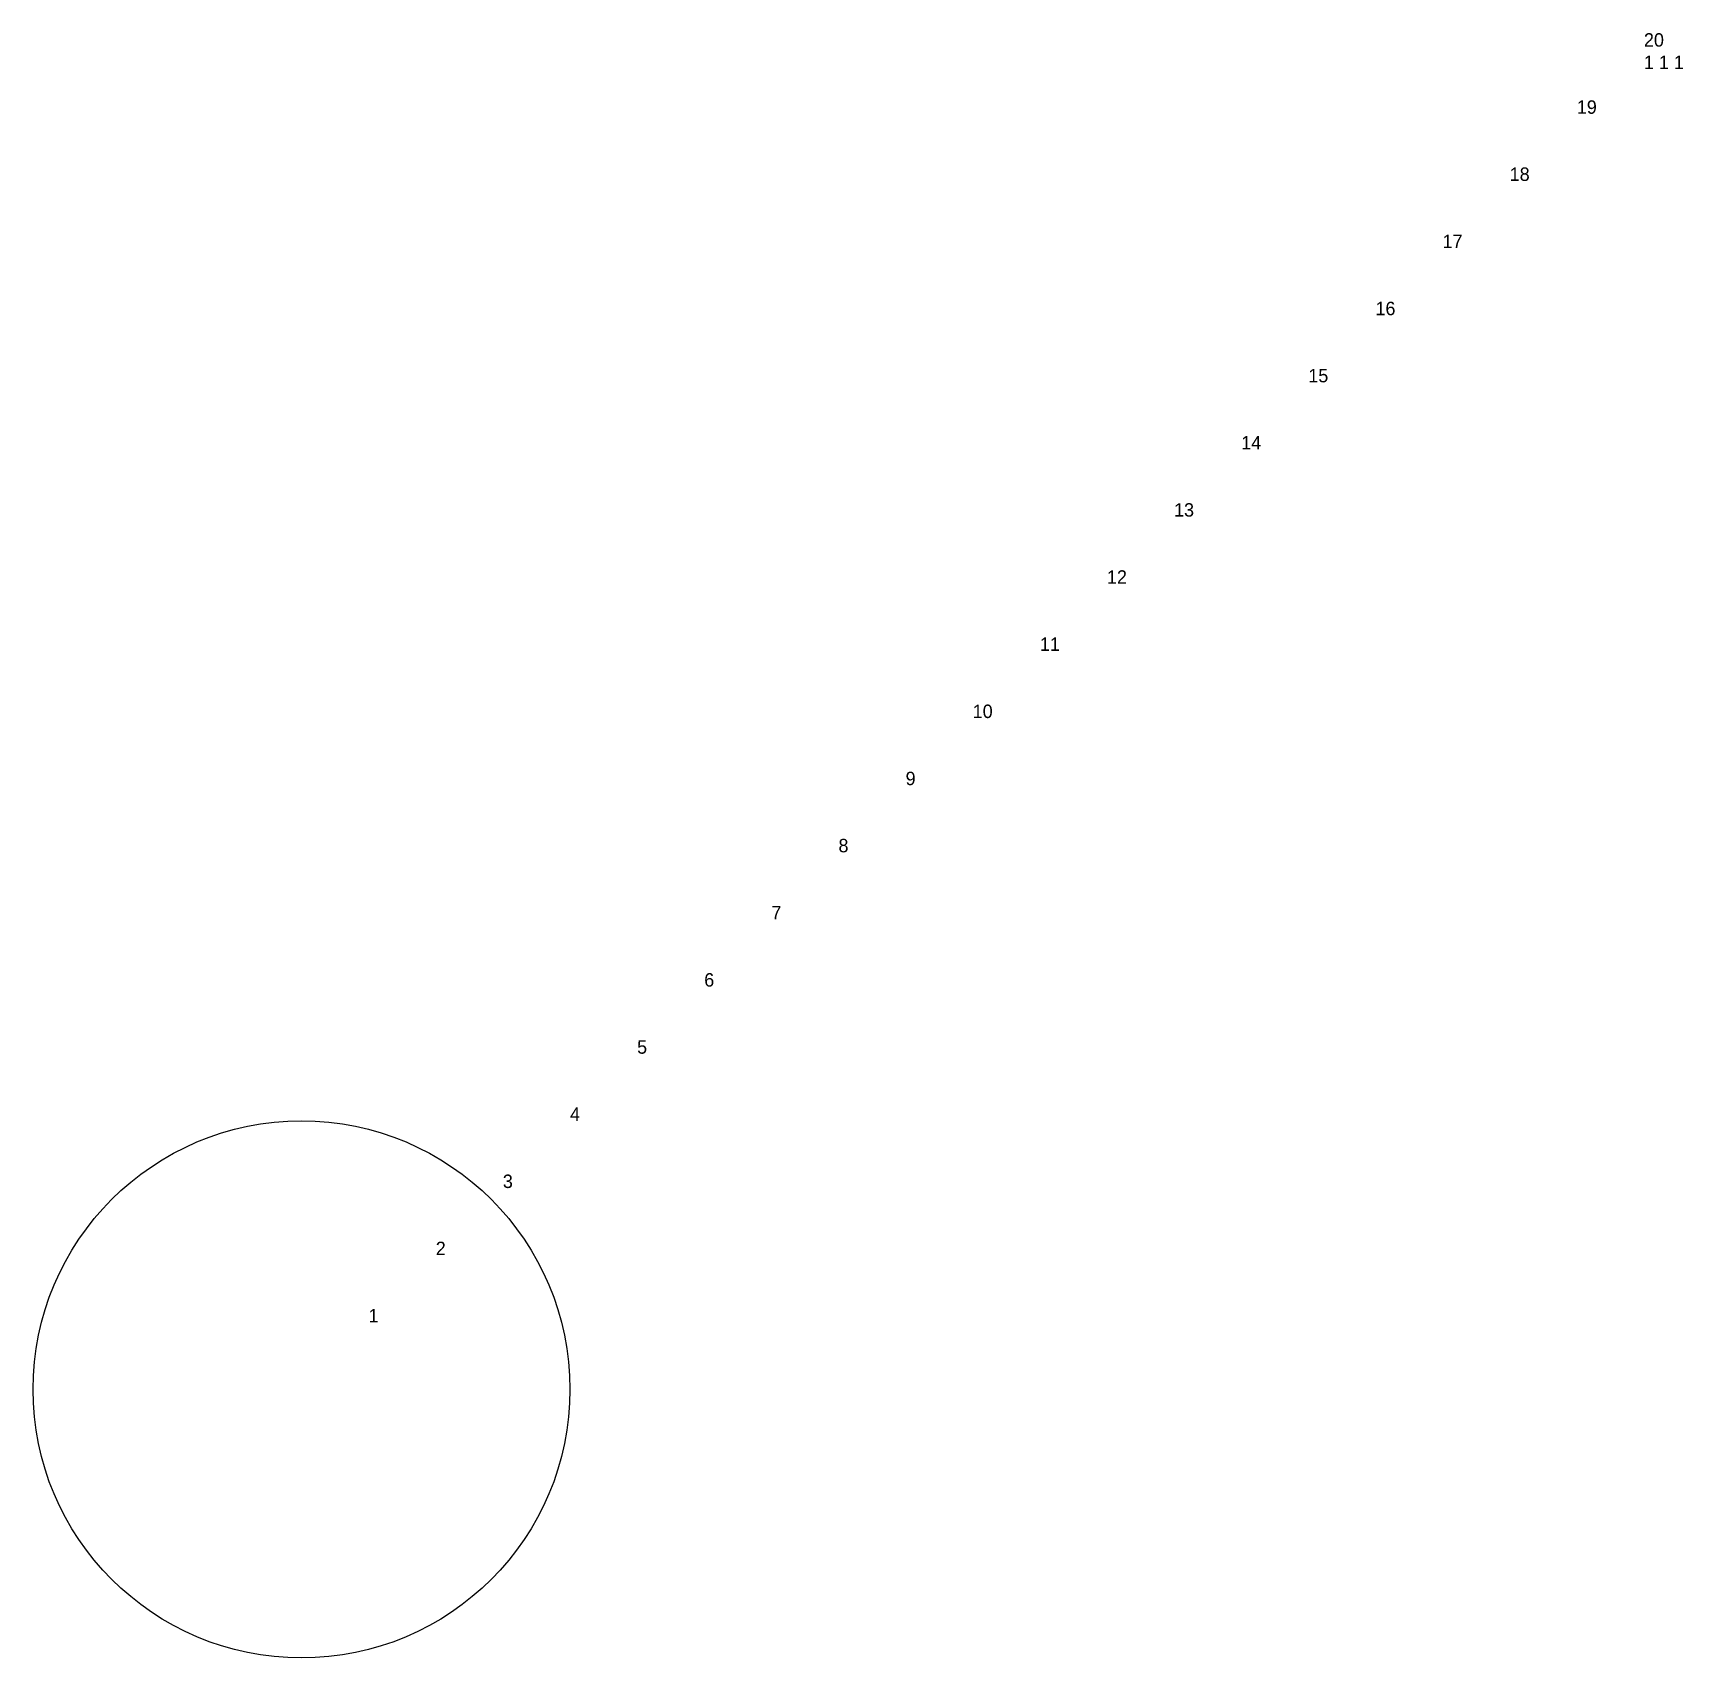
# Model space of a CAD drawing. Header units: inches. Extents: x -4 to 20.6, y -4 to 20.2.
import ezdxf

# ---------------------------------------------------------------- set-up
doc = ezdxf.new("R2010")
doc.units = ezdxf.units.IN
doc.header["$MEASUREMENT"] = 0

msp = doc.modelspace()

# ---------------------------------------------------------------- linework, layer by layer
msp.add_circle((0, 0), 4)

# ---------------------------------------------------------------- texts
for s, p in [('20  ', (20, 20, 20)), ('1 1 1', (20, 19.667, 20)), ('19  ', (19, 19, 19)), ('18  ', (18, 18, 18)), ('17  ', (17, 17, 17)), ('16', (16, 16, 16)), ('15', (15, 15, 15)), ('14', (14, 14, 14)), ('13', (13, 13, 13)), ('12', (12, 12, 12)), ('11', (11, 11, 11)), ('10', (10, 10, 10)), ('9', (9, 9, 9)), ('8', (8, 8, 8)), ('7', (7, 7, 7)), ('6', (6, 6, 6)), ('5', (5, 5, 5)), ('4', (4, 4, 4)), ('3', (3, 3, 3)), ('2', (2, 2, 2)), ('1', (1, 1, 1))]:
    msp.add_text(s, height=0.2).set_placement(p)

doc.saveas('drawing.dxf')
